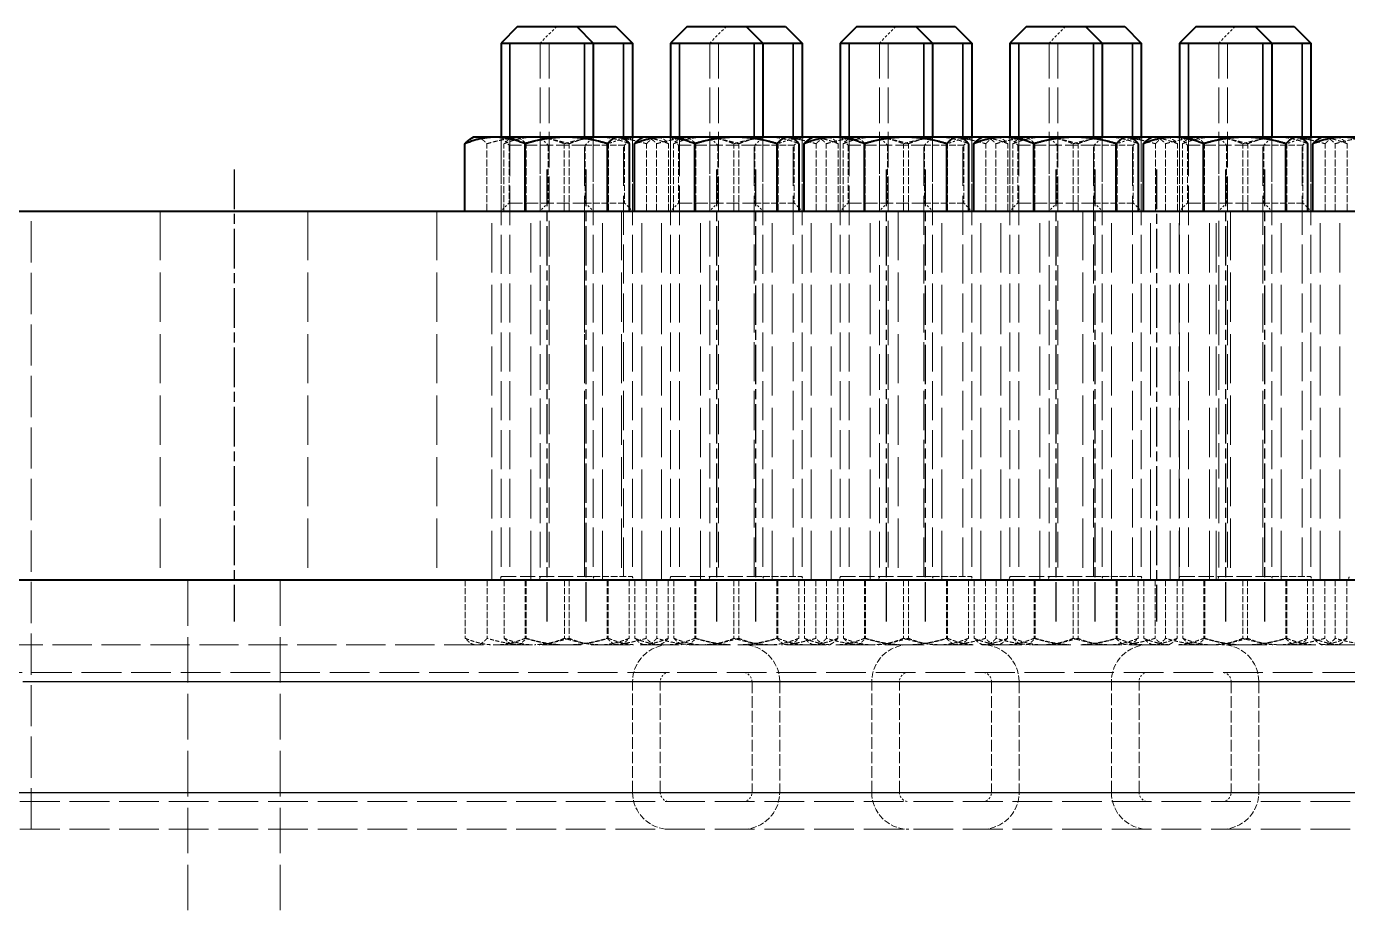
# Model space of a CAD drawing. Header units: millimetres. Extents: x 0 to 2375, y 0 to 3360.
# Drawn here: x 939.3 to 1010.9, y 2673 to 2721.5 of the extents above; entities that cross this region are included whole.
import ezdxf

# ---------------------------------------------------------------- set-up
doc = ezdxf.new("R2010")
doc.units = ezdxf.units.MM
doc.linetypes.add('DPJA0641_Hot Stamping Coil$0$CHAIN', pattern=[0.3543, 0.2362, -0.0295, 0.0591, -0.0295])
doc.linetypes.add('DPJA0641_Hot Stamping Coil$0$DASHED', pattern=[0.2067, 0.1654, -0.0413])
for name, color, linetype, lineweight in [('DPJA0641_Hot Stamping Coil$0$가려진 것(ISO)', 2, 'DPJA0641_Hot Stamping Coil$0$DASHED', 18), ('DPJA0641_Hot Stamping Coil$0$가시적인 것(ISO)', 3, 'Continuous', 40), ('DPJA0641_Hot Stamping Coil$0$가시적인 좁은 것(ISO)', 3, 'Continuous', 35), ('DPJA0641_Hot Stamping Coil$0$중심선(ISO)', 1, 'Continuous', 25), ('DPJA0641_Hot Stamping Coil$0$치수(ISO)', 2, 'Continuous', 25)]:
    doc.layers.add(name, color=color, linetype=linetype, lineweight=lineweight)
doc.styles.add('DPJA0641_Hot Stamping Coil$0$치수 텍스트_PSTEK_POSCO', font='isocp.shx')
doc.dimstyles.new('DPJA0641_Hot Stamping Coil$0$치수_PSTEK_POSCO', dxfattribs={"dimscale": 3, "dimtxt": 2.5, "dimasz": 2.5, "dimexe": 2, "dimexo": 0.5, "dimgap": 1, "dimtad": 1, "dimrnd": 1e-08, "dimdsep": 46, "dimtxsty": 'DPJA0641_Hot Stamping Coil$0$치수 텍스트_PSTEK_POSCO', "dimcen": 0.09, "dimdle": 10, "dimclrd": 7, "dimclre": 7, "dimclrt": 2, "dimadec": 1, "dimazin": 2, "dimtfac": 1, "dimtmove": 0, "dimatfit": 3, "dimfxl": 0, "dimtolj": 1, "dimlwd": -1, "dimlwe": -1, "dimarcsym": 0})

# ---------------------------------------------------------------- blocks, each defined once
blk = doc.blocks.new('*D274')
at = {"layer": 'Defpoints', "color": 0}
for p in [(937.596, 216.896), (1139.656, 216.896), (928.845, 210.896)]:
    blk.add_point(p, dxfattribs=at)
at = {"layer": 'DPJA0641_Hot Stamping Coil$0$치수(ISO)', "color": 7}
for p, q in [((1139.656, 224.396), (1139.656, 256.057)), ((939.096, 216.896), (1145.656, 216.896)), ((1139.656, 210.896), (1139.656, 216.896)), ((930.345, 210.896), (1145.656, 210.896)), ((1139.656, 203.396), (1139.656, 195.896))]:
    blk.add_line(p, q, dxfattribs=at)
for points in [[(1138.406, 224.396), (1140.906, 224.396), (1139.656, 216.896)], [(1138.406, 203.396), (1140.906, 203.396), (1139.656, 210.896)]]:
    blk.add_solid(points, dxfattribs=at)
at = {"layer": 'DPJA0641_Hot Stamping Coil$0$치수(ISO)', "color": 2, "insert": (1132.906, 249.236), "char_height": 7.5, "attachment_point": 4, "rotation": 90, "style": 'DPJA0641_Hot Stamping Coil$0$치수 텍스트_PSTEK_POSCO'}
blk.add_mtext('\\A1;6', dxfattribs=at)
blk = doc.blocks.new('DPJA0641_Hot Stamping Coil')
at = {"layer": 'DPJA0641_Hot Stamping Coil$0$가려진 것(ISO)', "ltscale": 0.807994}
for p, q in [((968.037, 252.396), (967.137, 251.496)), ((977.229, 252.396), (976.329, 251.496)), ((986.422, 252.396), (985.522, 251.496)), ((995.614, 252.396), (994.714, 251.496)), ((1004.806, 252.396), (1003.906, 251.496))]:
    blk.add_line(p, q, dxfattribs=at)
at = {"layer": 'DPJA0641_Hot Stamping Coil$0$가려진 것(ISO)', "ltscale": 11.651346}
for p, q in [((967.137, 251.496), (967.137, 222.596)), ((967.615, 251.496), (967.615, 222.596)), ((976.329, 251.496), (976.329, 222.596)), ((976.808, 251.496), (976.808, 222.596)), ((985.522, 251.496), (985.522, 222.596)), ((986, 251.496), (986, 222.596)), ((994.714, 251.496), (994.714, 222.596)), ((995.192, 251.496), (995.192, 222.596)), ((1003.906, 251.496), (1003.906, 222.596)), ((1004.385, 251.496), (1004.385, 222.596))]:
    blk.add_line(p, q, dxfattribs=at)
at = {"layer": 'DPJA0641_Hot Stamping Coil$0$가려진 것(ISO)', "ltscale": 0.388695}
for p, q in [((965.448, 245.963), (965.015, 246.396)), ((967.57, 245.963), (967.137, 246.396)), ((969.582, 245.963), (970.015, 246.396)), ((971.704, 245.963), (972.137, 246.396)), ((974.641, 245.963), (974.208, 246.396)), ((976.762, 245.963), (976.329, 246.396)), ((978.775, 245.963), (979.208, 246.396)), ((980.896, 245.963), (981.329, 246.396)), ((983.833, 245.963), (983.4, 246.396)), ((985.955, 245.963), (985.522, 246.396)), ((987.967, 245.963), (988.4, 246.396)), ((990.089, 245.963), (990.522, 246.396)), ((993.026, 245.963), (992.593, 246.396)), ((995.147, 245.963), (994.714, 246.396)), ((997.16, 245.963), (997.593, 246.396)), ((999.281, 245.963), (999.714, 246.396)), ((1002.218, 245.963), (1001.785, 246.396)), ((1004.339, 245.963), (1003.906, 246.396)), ((1006.352, 245.963), (1006.785, 246.396)), ((1008.473, 245.963), (1008.906, 246.396)), ((965.448, 242.829), (965.015, 242.396)), ((967.57, 242.829), (967.137, 242.396)), ((969.582, 242.829), (970.015, 242.396)), ((971.704, 242.829), (972.137, 242.396)), ((974.641, 242.829), (974.208, 242.396)), ((976.762, 242.829), (976.329, 242.396)), ((978.775, 242.829), (979.208, 242.396)), ((980.896, 242.829), (981.329, 242.396)), ((983.833, 242.829), (983.4, 242.396)), ((985.955, 242.829), (985.522, 242.396)), ((987.967, 242.829), (988.4, 242.396)), ((990.089, 242.829), (990.522, 242.396)), ((993.026, 242.829), (992.593, 242.396)), ((995.147, 242.829), (994.714, 242.396)), ((997.16, 242.829), (997.593, 242.396)), ((999.281, 242.829), (999.714, 242.396)), ((1002.218, 242.829), (1001.785, 242.396)), ((1004.339, 242.829), (1003.906, 242.396)), ((1006.352, 242.829), (1006.785, 242.396)), ((1008.473, 242.829), (1008.906, 242.396))]:
    blk.add_line(p, q, dxfattribs=at)
at = {"layer": 'DPJA0641_Hot Stamping Coil$0$가려진 것(ISO)', "ltscale": 2.539487}
for p, q in [((965.015, 246.396), (965.015, 242.396)), ((967.137, 246.396), (967.137, 242.396)), ((970.015, 242.396), (970.015, 246.396)), ((972.137, 242.396), (972.137, 246.396)), ((974.208, 246.396), (974.208, 242.396)), ((976.329, 246.396), (976.329, 242.396)), ((979.208, 242.396), (979.208, 246.396)), ((981.329, 242.396), (981.329, 246.396)), ((983.4, 246.396), (983.4, 242.396)), ((985.522, 246.396), (985.522, 242.396)), ((988.4, 242.396), (988.4, 246.396)), ((990.522, 242.396), (990.522, 246.396)), ((992.593, 246.396), (992.593, 242.396)), ((994.714, 246.396), (994.714, 242.396)), ((997.593, 242.396), (997.593, 246.396)), ((999.714, 242.396), (999.714, 246.396)), ((1001.785, 246.396), (1001.785, 242.396)), ((1003.906, 246.396), (1003.906, 242.396)), ((1006.785, 242.396), (1006.785, 246.396)), ((1008.906, 242.396), (1008.906, 246.396))]:
    blk.add_line(p, q, dxfattribs=at)
at = {"layer": 'DPJA0641_Hot Stamping Coil$0$가려진 것(ISO)', "ltscale": 12.793635}
for p, q in [((965.015, 246.396), (965.015, 222.596)), ((965.494, 246.396), (965.494, 222.596)), ((969.537, 222.596), (969.537, 246.396)), ((970.015, 246.396), (970.015, 222.596)), ((971.658, 222.596), (971.658, 246.396)), ((972.137, 246.396), (972.137, 222.596)), ((974.208, 246.396), (974.208, 222.596)), ((974.686, 246.396), (974.686, 222.596)), ((978.729, 222.596), (978.729, 246.396)), ((979.208, 246.396), (979.208, 222.596)), ((980.851, 222.596), (980.851, 246.396)), ((981.329, 246.396), (981.329, 222.596)), ((983.4, 246.396), (983.4, 222.596)), ((983.879, 246.396), (983.879, 222.596)), ((987.922, 222.596), (987.922, 246.396)), ((988.4, 246.396), (988.4, 222.596)), ((990.043, 222.596), (990.043, 246.396)), ((990.522, 246.396), (990.522, 222.596)), ((992.593, 246.396), (992.593, 222.596)), ((993.071, 246.396), (993.071, 222.596)), ((997.114, 222.596), (997.114, 246.396)), ((997.593, 246.396), (997.593, 222.596)), ((999.235, 222.596), (999.235, 246.396)), ((999.714, 246.396), (999.714, 222.596)), ((1001.785, 246.396), (1001.785, 222.596)), ((1002.264, 246.396), (1002.264, 222.596)), ((1006.307, 222.596), (1006.307, 246.396)), ((1006.785, 246.396), (1006.785, 222.596)), ((1008.428, 222.596), (1008.428, 246.396)), ((1008.906, 246.396), (1008.906, 222.596))]:
    blk.add_line(p, q, dxfattribs=at)
at = {"layer": 'DPJA0641_Hot Stamping Coil$0$가려진 것(ISO)', "ltscale": 0.103346}
for p, q in [((965.637, 246.396), (965.496, 246.315)), ((973.637, 246.396), (973.778, 246.315)), ((974.829, 246.396), (974.688, 246.315)), ((982.829, 246.396), (982.97, 246.315)), ((984.022, 246.396), (983.88, 246.315)), ((992.022, 246.396), (992.163, 246.315)), ((993.214, 246.396), (993.073, 246.315)), ((1001.214, 246.396), (1001.355, 246.315)), ((1002.406, 246.396), (1002.265, 246.315)), ((1010.406, 246.396), (1010.547, 246.315))]:
    blk.add_line(p, q, dxfattribs=at)
at = {"layer": 'DPJA0641_Hot Stamping Coil$0$가려진 것(ISO)', "ltscale": 2.312668}
for p, q in [((964.249, 242.396), (964.249, 246.039)), ((965.175, 242.396), (965.175, 246.039)), ((966.371, 242.396), (966.371, 246.039)), ((968.441, 242.396), (968.441, 246.039)), ((968.711, 242.396), (968.711, 246.039)), ((970.832, 242.396), (970.832, 246.039)), ((972.903, 242.396), (972.903, 246.039)), ((973.442, 242.396), (973.442, 246.039)), ((974.098, 242.396), (974.098, 246.039)), ((974.368, 242.396), (974.368, 246.039)), ((975.563, 242.396), (975.563, 246.039)), ((977.634, 242.396), (977.634, 246.039)), ((977.903, 242.396), (977.903, 246.039)), ((980.025, 242.396), (980.025, 246.039)), ((982.095, 242.396), (982.095, 246.039)), ((982.634, 242.396), (982.634, 246.039)), ((983.291, 242.396), (983.291, 246.039)), ((983.56, 242.396), (983.56, 246.039)), ((984.756, 242.396), (984.756, 246.039)), ((986.826, 242.396), (986.826, 246.039)), ((987.096, 242.396), (987.096, 246.039)), ((989.217, 242.396), (989.217, 246.039)), ((991.288, 242.396), (991.288, 246.039)), ((991.827, 242.396), (991.827, 246.039)), ((992.483, 242.396), (992.483, 246.039)), ((992.753, 242.396), (992.753, 246.039)), ((993.948, 242.396), (993.948, 246.039)), ((996.019, 242.396), (996.019, 246.039)), ((996.288, 242.396), (996.288, 246.039)), ((998.409, 242.396), (998.409, 246.039)), ((1000.48, 242.396), (1000.48, 246.039)), ((1001.019, 242.396), (1001.019, 246.039)), ((1001.675, 242.396), (1001.675, 246.039)), ((1001.945, 242.396), (1001.945, 246.039)), ((1003.14, 242.396), (1003.14, 246.039)), ((1005.211, 242.396), (1005.211, 246.039)), ((1005.48, 242.396), (1005.48, 246.039)), ((1007.602, 242.396), (1007.602, 246.039)), ((1009.672, 242.396), (1009.672, 246.039)), ((1010.211, 242.396), (1010.211, 246.039)), ((1010.868, 242.396), (1010.868, 246.039))]:
    blk.add_line(p, q, dxfattribs=at)
at = {"layer": 'DPJA0641_Hot Stamping Coil$0$가려진 것(ISO)', "ltscale": 4.122725}
for p, q in [((965.448, 245.963), (969.582, 245.963)), ((974.641, 245.963), (978.775, 245.963)), ((983.833, 245.963), (987.967, 245.963)), ((993.026, 245.963), (997.16, 245.963)), ((1002.218, 245.963), (1006.352, 245.963)), ((969.582, 242.829), (965.448, 242.829)), ((978.775, 242.829), (974.641, 242.829)), ((987.967, 242.829), (983.833, 242.829)), ((997.16, 242.829), (993.026, 242.829)), ((1006.352, 242.829), (1002.218, 242.829))]:
    blk.add_line(p, q, dxfattribs=at)
at = {"layer": 'DPJA0641_Hot Stamping Coil$0$가려진 것(ISO)', "ltscale": 1.989657}
for p, q in [((965.448, 245.963), (965.448, 242.829)), ((967.57, 245.963), (967.57, 242.829)), ((969.582, 245.963), (969.582, 242.829)), ((971.704, 245.963), (971.704, 242.829)), ((974.641, 245.963), (974.641, 242.829)), ((976.762, 245.963), (976.762, 242.829)), ((978.775, 245.963), (978.775, 242.829)), ((980.896, 245.963), (980.896, 242.829)), ((983.833, 245.963), (983.833, 242.829)), ((985.955, 245.963), (985.955, 242.829)), ((987.967, 245.963), (987.967, 242.829)), ((990.089, 245.963), (990.089, 242.829)), ((993.026, 245.963), (993.026, 242.829)), ((995.147, 245.963), (995.147, 242.829)), ((997.16, 245.963), (997.16, 242.829)), ((999.281, 245.963), (999.281, 242.829)), ((1002.218, 245.963), (1002.218, 242.829)), ((1004.339, 245.963), (1004.339, 242.829)), ((1006.352, 245.963), (1006.352, 242.829)), ((1008.473, 245.963), (1008.473, 242.829))]:
    blk.add_line(p, q, dxfattribs=at)
at = {"layer": 'DPJA0641_Hot Stamping Coil$0$가려진 것(ISO)', "ltscale": 2.095804}
for p, q in [((969.582, 245.963), (971.704, 245.963)), ((978.775, 245.963), (980.896, 245.963)), ((987.967, 245.963), (990.089, 245.963)), ((997.16, 245.963), (999.281, 245.963)), ((1006.352, 245.963), (1008.473, 245.963)), ((971.704, 242.829), (969.582, 242.829)), ((980.896, 242.829), (978.775, 242.829)), ((990.089, 242.829), (987.967, 242.829)), ((999.281, 242.829), (997.16, 242.829)), ((1008.473, 242.829), (1006.352, 242.829))]:
    blk.add_line(p, q, dxfattribs=at)
at = {"layer": 'DPJA0641_Hot Stamping Coil$0$가려진 것(ISO)', "color": 1, "ltscale": 13.505886}
blk.add_line((939.545, 208.896), (939.545, 242.396), dxfattribs=at)
at = {"layer": 'DPJA0641_Hot Stamping Coil$0$가려진 것(ISO)', "ltscale": 16.126431}
for p, q in [((946.545, 242.396), (946.545, 222.396)), ((954.545, 242.396), (954.545, 222.396)), ((961.545, 242.396), (961.545, 222.396)), ((964.515, 222.396), (964.515, 242.396)), ((966.637, 222.396), (966.637, 242.396)), ((969.545, 242.396), (969.545, 222.396)), ((970.515, 222.396), (970.515, 242.396)), ((971.545, 242.396), (971.545, 222.396)), ((972.637, 222.396), (972.637, 242.396)), ((973.708, 222.396), (973.708, 242.396)), ((975.829, 222.396), (975.829, 242.396)), ((979.708, 222.396), (979.708, 242.396)), ((981.829, 222.396), (981.829, 242.396)), ((982.9, 222.396), (982.9, 242.396)), ((985.022, 222.396), (985.022, 242.396)), ((986.545, 242.396), (986.545, 222.396)), ((988.9, 222.396), (988.9, 242.396)), ((991.022, 222.396), (991.022, 242.396)), ((992.093, 222.396), (992.093, 242.396)), ((994.214, 222.396), (994.214, 242.396)), ((996.545, 242.396), (996.545, 222.396)), ((998.093, 222.396), (998.093, 242.396)), ((1000.214, 222.396), (1000.214, 242.396)), ((1001.285, 222.396), (1001.285, 242.396)), ((1001.769, 222.396), (1001.769, 242.396)), ((1003.406, 222.396), (1003.406, 242.396)), ((1003.769, 222.396), (1003.769, 242.396)), ((1004.545, 242.396), (1004.545, 222.396)), ((1007.285, 222.396), (1007.285, 242.396)), ((1009.406, 222.396), (1009.406, 242.396)), ((1010.477, 222.396), (1010.477, 242.396))]:
    blk.add_line(p, q, dxfattribs=at)
at = {"layer": 'DPJA0641_Hot Stamping Coil$0$가려진 것(ISO)', "color": 8, "ltscale": 14.916949}
for p, q in [((948.045, 222.396), (948.045, 203.896)), ((953.045, 222.396), (953.045, 203.896))]:
    blk.add_line(p, q, dxfattribs=at)
at = {"layer": 'DPJA0641_Hot Stamping Coil$0$가려진 것(ISO)', "ltscale": 2.002111}
for p, q in [((963.072, 222.396), (963.072, 219.243)), ((964.263, 222.396), (964.263, 219.243)), ((965.194, 222.396), (965.194, 219.243)), ((966.325, 222.396), (966.325, 219.243)), ((966.384, 222.396), (966.384, 219.243)), ((968.446, 222.396), (968.446, 219.243)), ((968.706, 222.396), (968.706, 219.243)), ((970.768, 222.396), (970.768, 219.243)), ((970.827, 222.396), (970.827, 219.243)), ((971.959, 222.396), (971.959, 219.243)), ((972.265, 222.396), (972.265, 219.243)), ((972.889, 222.396), (972.889, 219.243)), ((973.455, 222.396), (973.455, 219.243)), ((974.08, 222.396), (974.08, 219.243)), ((974.386, 222.396), (974.386, 219.243)), ((975.517, 222.396), (975.517, 219.243)), ((975.576, 222.396), (975.576, 219.243)), ((977.639, 222.396), (977.639, 219.243)), ((977.898, 222.396), (977.898, 219.243)), ((979.961, 222.396), (979.961, 219.243)), ((980.02, 222.396), (980.02, 219.243)), ((981.151, 222.396), (981.151, 219.243)), ((981.457, 222.396), (981.457, 219.243)), ((982.082, 222.396), (982.082, 219.243)), ((982.648, 222.396), (982.648, 219.243)), ((983.272, 222.396), (983.272, 219.243)), ((983.578, 222.396), (983.578, 219.243)), ((984.71, 222.396), (984.71, 219.243)), ((984.769, 222.396), (984.769, 219.243)), ((986.831, 222.396), (986.831, 219.243)), ((987.091, 222.396), (987.091, 219.243)), ((989.153, 222.396), (989.153, 219.243)), ((989.212, 222.396), (989.212, 219.243)), ((990.343, 222.396), (990.343, 219.243)), ((990.649, 222.396), (990.649, 219.243)), ((991.274, 222.396), (991.274, 219.243)), ((991.84, 222.396), (991.84, 219.243)), ((992.465, 222.396), (992.465, 219.243)), ((992.771, 222.396), (992.771, 219.243)), ((993.902, 222.396), (993.902, 219.243)), ((993.961, 222.396), (993.961, 219.243)), ((996.023, 222.396), (996.023, 219.243)), ((996.283, 222.396), (996.283, 219.243)), ((998.345, 222.396), (998.345, 219.243)), ((998.405, 222.396), (998.405, 219.243)), ((999.536, 222.396), (999.536, 219.243)), ((999.842, 222.396), (999.842, 219.243)), ((1000.467, 222.396), (1000.467, 219.243)), ((1001.032, 222.396), (1001.032, 219.243)), ((1001.657, 222.396), (1001.657, 219.243)), ((1001.963, 222.396), (1001.963, 219.243)), ((1003.094, 222.396), (1003.094, 219.243)), ((1003.154, 222.396), (1003.154, 219.243)), ((1005.216, 222.396), (1005.216, 219.243)), ((1005.476, 222.396), (1005.476, 219.243)), ((1007.538, 222.396), (1007.538, 219.243)), ((1007.597, 222.396), (1007.597, 219.243)), ((1008.728, 222.396), (1008.728, 219.243)), ((1009.034, 222.396), (1009.034, 219.243)), ((1009.659, 222.396), (1009.659, 219.243)), ((1010.225, 222.396), (1010.225, 219.243)), ((1010.85, 222.396), (1010.85, 219.243))]:
    blk.add_line(p, q, dxfattribs=at)
at = {"layer": 'DPJA0641_Hot Stamping Coil$0$가려진 것(ISO)', "ltscale": 4.986384}
for p, q in [((965.015, 222.596), (970.015, 222.596)), ((974.208, 222.596), (979.208, 222.596)), ((983.4, 222.596), (988.4, 222.596)), ((992.593, 222.596), (997.593, 222.596)), ((1001.785, 222.596), (1006.785, 222.596))]:
    blk.add_line(p, q, dxfattribs=at)
at = {"layer": 'DPJA0641_Hot Stamping Coil$0$가려진 것(ISO)', "ltscale": 2.25179}
for p, q in [((970.015, 222.596), (972.137, 222.596)), ((979.208, 222.596), (981.329, 222.596)), ((988.4, 222.596), (990.522, 222.596)), ((997.593, 222.596), (999.714, 222.596)), ((1006.785, 222.596), (1008.906, 222.596))]:
    blk.add_line(p, q, dxfattribs=at)
at = {"layer": 'DPJA0641_Hot Stamping Coil$0$가려진 것(ISO)', "ltscale": 0.090988}
for p, q in [((963.515, 218.896), (963.391, 218.968)), ((965.637, 218.896), (965.513, 218.968)), ((971.515, 218.896), (971.64, 218.968)), ((972.708, 218.896), (972.584, 218.968)), ((973.637, 218.896), (973.761, 218.968)), ((974.829, 218.896), (974.705, 218.968)), ((980.708, 218.896), (980.832, 218.968)), ((981.9, 218.896), (981.776, 218.968)), ((982.829, 218.896), (982.953, 218.968)), ((984.022, 218.896), (983.897, 218.968)), ((989.9, 218.896), (990.024, 218.968)), ((991.093, 218.896), (990.968, 218.968)), ((992.022, 218.896), (992.146, 218.968)), ((993.214, 218.896), (993.09, 218.968)), ((999.093, 218.896), (999.217, 218.968)), ((1000.285, 218.896), (1000.161, 218.968)), ((1001.214, 218.896), (1001.338, 218.968)), ((1002.406, 218.896), (1002.282, 218.968)), ((1008.285, 218.896), (1008.409, 218.968)), ((1009.477, 218.896), (1009.353, 218.968)), ((1010.406, 218.896), (1010.531, 218.968))]:
    blk.add_line(p, q, dxfattribs=at)
at = {"layer": 'DPJA0641_Hot Stamping Coil$0$가려진 것(ISO)', "color": 1, "ltscale": 3.809293}
for p, q in [((972.144, 210.896), (972.144, 216.896)), ((973.644, 210.896), (973.644, 216.896)), ((978.617, 216.896), (978.617, 210.896)), ((980.117, 216.896), (980.117, 210.896)), ((985.107, 210.896), (985.107, 216.896)), ((986.607, 210.896), (986.607, 216.896)), ((991.595, 216.896), (991.595, 210.896)), ((993.095, 216.896), (993.095, 210.896)), ((998.09, 210.896), (998.09, 216.896)), ((999.59, 210.896), (999.59, 216.896)), ((1004.583, 216.896), (1004.583, 210.896)), ((1006.083, 216.896), (1006.083, 210.896))]:
    blk.add_line(p, q, dxfattribs=at)
at = {"layer": 'DPJA0641_Hot Stamping Coil$0$가려진 것(ISO)', "ltscale": 0.199359}
for centre, start, end in [((964.815, 222.596), 270, 0), ((966.937, 222.596), 270, 0), ((970.215, 222.596), 180, 270), ((972.337, 222.596), 180, 270), ((974.008, 222.596), 270, 0), ((976.129, 222.596), 270, 0), ((979.408, 222.596), 180, 270), ((981.529, 222.596), 180, 270), ((983.2, 222.596), 270, 0), ((985.322, 222.596), 270, 0), ((988.6, 222.596), 180, 270), ((990.722, 222.596), 180, 270), ((992.393, 222.596), 270, 0), ((994.514, 222.596), 270, 0), ((997.793, 222.596), 180, 270), ((999.914, 222.596), 180, 270), ((1001.585, 222.596), 270, 0), ((1003.706, 222.596), 270, 0), ((1006.985, 222.596), 180, 270), ((1009.106, 222.596), 180, 270), ((1010.777, 222.596), 270, 0)]:
    blk.add_arc(centre, 0.2, start, end, dxfattribs=at)
at = {"layer": 'DPJA0641_Hot Stamping Coil$0$가려진 것(ISO)', "color": 1, "ltscale": 1.994494}
for centre, start, end in [((974.144, 216.896), 90, 180), ((978.117, 216.896), 0, 90), ((987.107, 216.896), 90, 180), ((991.095, 216.896), 0, 90), ((1000.09, 216.896), 90, 180), ((1004.083, 216.896), 0, 90), ((974.144, 210.896), 180, 270), ((978.117, 210.896), 270, 0), ((987.107, 210.896), 180, 270), ((991.095, 210.896), 270, 0), ((1000.09, 210.896), 180, 270), ((1004.083, 210.896), 270, 0)]:
    blk.add_arc(centre, 2, start, end, dxfattribs=at)
at = {"layer": 'DPJA0641_Hot Stamping Coil$0$가려진 것(ISO)', "color": 1, "ltscale": 0.498548}
for centre, start, end in [((974.144, 216.896), 90, 180), ((978.117, 216.896), 0, 90), ((987.107, 216.896), 90, 180), ((991.095, 216.896), 0, 90), ((1000.09, 216.896), 90, 180), ((1004.083, 216.896), 0, 90), ((974.144, 210.896), 180, 270), ((978.117, 210.896), 270, 0), ((987.107, 210.896), 180, 270), ((991.095, 210.896), 270, 0), ((1000.09, 210.896), 180, 270), ((1004.083, 210.896), 270, 0)]:
    blk.add_arc(centre, 0.5, start, end, dxfattribs=at)
at = {"layer": 'DPJA0641_Hot Stamping Coil$0$가려진 것(ISO)', "ltscale": 0.682978}
for points in [[(963.374, 246.315), (963.515, 246.396), (963.652, 246.396)], [(972.567, 246.315), (972.708, 246.396), (972.844, 246.396)], [(981.759, 246.315), (981.9, 246.396), (982.037, 246.396)], [(990.952, 246.315), (991.093, 246.396), (991.229, 246.396)], [(1000.144, 246.315), (1000.285, 246.396), (1000.421, 246.396)], [(1009.336, 246.315), (1009.477, 246.396), (1009.614, 246.396)]]:
    blk.add_rational_spline(points, [1.01895290532, 1.01829528555, 1], degree=2, dxfattribs=at)
at = {"layer": 'DPJA0641_Hot Stamping Coil$0$가려진 것(ISO)', "ltscale": 1.48861}
for points in [[(963.652, 246.396), (963.929, 246.396), (964.249, 246.039)], [(964.249, 246.039), (965.445, 246.396), (966.48, 246.396)], [(965.773, 246.396), (965.496, 246.396), (965.175, 246.039)], [(965.175, 246.039), (966.05, 246.396), (966.808, 246.396)], [(966.371, 246.039), (966.05, 246.396), (965.773, 246.396)], [(968.601, 246.396), (967.566, 246.396), (966.371, 246.039)], [(966.48, 246.396), (967.515, 246.396), (968.711, 246.039)], [(966.808, 246.396), (967.566, 246.396), (968.441, 246.039)], [(968.441, 246.039), (969.637, 246.396), (970.672, 246.396)], [(970.832, 246.039), (969.637, 246.396), (968.601, 246.396)], [(968.711, 246.039), (969.586, 246.396), (970.344, 246.396)], [(970.344, 246.396), (971.102, 246.396), (971.977, 246.039)], [(970.672, 246.396), (971.707, 246.396), (972.903, 246.039)], [(972.844, 246.396), (973.122, 246.396), (973.442, 246.039)], [(972.903, 246.039), (973.223, 246.396), (973.5, 246.396)], [(973.442, 246.039), (974.637, 246.396), (975.673, 246.396)], [(973.5, 246.396), (973.778, 246.396), (974.098, 246.039)], [(974.965, 246.396), (974.688, 246.396), (974.368, 246.039)], [(974.368, 246.039), (975.243, 246.396), (976.001, 246.396)], [(975.563, 246.039), (975.243, 246.396), (974.965, 246.396)], [(977.794, 246.396), (976.759, 246.396), (975.563, 246.039)], [(975.673, 246.396), (976.708, 246.396), (977.903, 246.039)], [(976.001, 246.396), (976.759, 246.396), (977.634, 246.039)], [(977.634, 246.039), (978.829, 246.396), (979.864, 246.396)], [(980.025, 246.039), (978.829, 246.396), (977.794, 246.396)], [(977.903, 246.039), (978.778, 246.396), (979.536, 246.396)], [(979.536, 246.396), (980.294, 246.396), (981.169, 246.039)], [(979.864, 246.396), (980.9, 246.396), (982.095, 246.039)], [(982.037, 246.396), (982.314, 246.396), (982.634, 246.039)], [(982.095, 246.039), (982.415, 246.396), (982.693, 246.396)], [(982.634, 246.039), (983.83, 246.396), (984.865, 246.396)], [(982.693, 246.396), (982.97, 246.396), (983.291, 246.039)], [(984.158, 246.396), (983.88, 246.396), (983.56, 246.039)], [(983.56, 246.039), (984.435, 246.396), (985.193, 246.396)], [(984.756, 246.039), (984.435, 246.396), (984.158, 246.396)], [(986.986, 246.396), (985.951, 246.396), (984.756, 246.039)], [(984.865, 246.396), (985.9, 246.396), (987.096, 246.039)], [(985.193, 246.396), (985.951, 246.396), (986.826, 246.039)], [(986.826, 246.039), (988.022, 246.396), (989.057, 246.396)], [(989.217, 246.039), (988.022, 246.396), (986.986, 246.396)], [(987.096, 246.039), (987.971, 246.396), (988.729, 246.396)], [(988.729, 246.396), (989.487, 246.396), (990.362, 246.039)], [(989.057, 246.396), (990.092, 246.396), (991.288, 246.039)], [(991.229, 246.396), (991.506, 246.396), (991.827, 246.039)], [(991.288, 246.039), (991.608, 246.396), (991.885, 246.396)], [(991.827, 246.039), (993.022, 246.396), (994.057, 246.396)], [(991.885, 246.396), (992.163, 246.396), (992.483, 246.039)], [(993.35, 246.396), (993.073, 246.396), (992.753, 246.039)], [(992.753, 246.039), (993.628, 246.396), (994.386, 246.396)], [(993.948, 246.039), (993.628, 246.396), (993.35, 246.396)], [(996.179, 246.396), (995.143, 246.396), (993.948, 246.039)], [(994.057, 246.396), (995.093, 246.396), (996.288, 246.039)], [(994.386, 246.396), (995.143, 246.396), (996.019, 246.039)], [(996.019, 246.039), (997.214, 246.396), (998.249, 246.396)], [(998.409, 246.039), (997.214, 246.396), (996.179, 246.396)], [(996.288, 246.039), (997.163, 246.396), (997.921, 246.396)], [(997.921, 246.396), (998.679, 246.396), (999.554, 246.039)], [(998.249, 246.396), (999.284, 246.396), (1000.48, 246.039)], [(1000.421, 246.396), (1000.699, 246.396), (1001.019, 246.039)], [(1000.48, 246.039), (1000.8, 246.396), (1001.078, 246.396)], [(1001.019, 246.039), (1002.214, 246.396), (1003.25, 246.396)], [(1001.078, 246.396), (1001.355, 246.396), (1001.675, 246.039)], [(1002.543, 246.396), (1002.265, 246.396), (1001.945, 246.039)], [(1001.945, 246.039), (1002.82, 246.396), (1003.578, 246.396)], [(1003.14, 246.039), (1002.82, 246.396), (1002.543, 246.396)], [(1005.371, 246.396), (1004.336, 246.396), (1003.14, 246.039)], [(1003.25, 246.396), (1004.285, 246.396), (1005.48, 246.039)], [(1003.578, 246.396), (1004.336, 246.396), (1005.211, 246.039)], [(1005.211, 246.039), (1006.406, 246.396), (1007.442, 246.396)], [(1007.602, 246.039), (1006.406, 246.396), (1005.371, 246.396)], [(1005.48, 246.039), (1006.356, 246.396), (1007.113, 246.396)], [(1007.113, 246.396), (1007.871, 246.396), (1008.746, 246.039)], [(1007.442, 246.396), (1008.477, 246.396), (1009.672, 246.039)], [(1009.614, 246.396), (1009.891, 246.396), (1010.211, 246.039)], [(1009.672, 246.039), (1009.993, 246.396), (1010.27, 246.396)], [(1010.211, 246.039), (1011.407, 246.396), (1012.442, 246.396)], [(1010.27, 246.396), (1010.547, 246.396), (1010.868, 246.039)]]:
    blk.add_rational_spline(points, [1, 1.0379548493, 1], degree=2, dxfattribs=at)
at = {"layer": 'DPJA0641_Hot Stamping Coil$0$가려진 것(ISO)', "ltscale": 0.771765}
for points in [[(971.67, 246.307), (971.273, 246.219), (970.832, 246.039)], [(980.863, 246.307), (980.466, 246.219), (980.025, 246.039)], [(990.055, 246.307), (989.658, 246.219), (989.217, 246.039)], [(999.247, 246.307), (998.85, 246.219), (998.409, 246.039)], [(1008.44, 246.307), (1008.043, 246.219), (1007.602, 246.039)]]:
    blk.add_rational_spline(points, [1.01897534087, 1.01877856575, 1], degree=2, dxfattribs=at)
at = {"layer": 'DPJA0641_Hot Stamping Coil$0$가려진 것(ISO)', "ltscale": 1.282471}
for points in [[(974.098, 246.039), (973.347, 246.345), (972.695, 246.389)], [(983.291, 246.039), (982.54, 246.345), (981.887, 246.389)], [(992.483, 246.039), (991.732, 246.345), (991.079, 246.389)], [(1001.675, 246.039), (1000.924, 246.345), (1000.272, 246.389)], [(1010.868, 246.039), (1010.117, 246.345), (1009.464, 246.389)]]:
    blk.add_rational_spline(points, [1, 1.03239671227, 1.00948839843], degree=2, dxfattribs=at)
at = {"layer": 'DPJA0641_Hot Stamping Coil$0$가려진 것(ISO)', "ltscale": 1.253525}
for points in [[(963.574, 218.896), (963.341, 218.943), (963.072, 219.243)], [(963.072, 219.243), (963.806, 218.943), (964.444, 218.896)], [(964.263, 219.243), (963.994, 218.943), (963.761, 218.896)], [(966.136, 218.896), (965.265, 218.943), (964.263, 219.243)], [(964.953, 218.896), (965.591, 218.943), (966.325, 219.243)], [(965.194, 219.243), (965.462, 218.943), (965.695, 218.896)], [(966.565, 218.896), (965.927, 218.943), (965.194, 219.243)], [(965.882, 218.896), (966.116, 218.943), (966.384, 219.243)], [(966.325, 219.243), (967.327, 218.943), (968.198, 218.896)], [(966.384, 219.243), (967.386, 218.943), (968.257, 218.896)], [(968.706, 219.243), (967.704, 218.943), (966.833, 218.896)], [(968.446, 219.243), (967.713, 218.943), (967.075, 218.896)], [(970.32, 218.896), (969.448, 218.943), (968.446, 219.243)], [(970.077, 218.896), (969.44, 218.943), (968.706, 219.243)], [(968.895, 218.896), (969.766, 218.943), (970.768, 219.243)], [(968.954, 218.896), (969.825, 218.943), (970.827, 219.243)], [(971.959, 219.243), (971.225, 218.943), (970.587, 218.896)], [(970.768, 219.243), (971.037, 218.943), (971.27, 218.896)], [(970.827, 219.243), (971.561, 218.943), (972.199, 218.896)], [(972.889, 219.243), (971.887, 218.943), (971.016, 218.896)], [(971.457, 218.896), (971.69, 218.943), (971.959, 219.243)], [(972.767, 218.896), (972.533, 218.943), (972.265, 219.243)], [(972.265, 219.243), (972.998, 218.943), (973.636, 218.896)], [(972.709, 218.896), (973.346, 218.943), (974.08, 219.243)], [(973.391, 218.896), (973.158, 218.943), (972.889, 219.243)], [(973.455, 219.243), (973.187, 218.943), (972.953, 218.896)], [(975.329, 218.896), (974.457, 218.943), (973.455, 219.243)], [(974.08, 219.243), (973.812, 218.943), (973.578, 218.896)], [(974.146, 218.896), (974.784, 218.943), (975.517, 219.243)], [(974.386, 219.243), (974.654, 218.943), (974.888, 218.896)], [(975.757, 218.896), (975.119, 218.943), (974.386, 219.243)], [(975.075, 218.896), (975.308, 218.943), (975.576, 219.243)], [(975.517, 219.243), (976.519, 218.943), (977.391, 218.896)], [(975.576, 219.243), (976.578, 218.943), (977.45, 218.896)], [(977.898, 219.243), (976.896, 218.943), (976.025, 218.896)], [(977.639, 219.243), (976.905, 218.943), (976.267, 218.896)], [(979.512, 218.896), (978.641, 218.943), (977.639, 219.243)], [(979.27, 218.896), (978.632, 218.943), (977.898, 219.243)], [(978.087, 218.896), (978.959, 218.943), (979.961, 219.243)], [(978.146, 218.896), (979.018, 218.943), (980.02, 219.243)], [(981.151, 219.243), (980.418, 218.943), (979.78, 218.896)], [(979.961, 219.243), (980.229, 218.943), (980.462, 218.896)], [(980.02, 219.243), (980.753, 218.943), (981.391, 218.896)], [(982.082, 219.243), (981.08, 218.943), (980.208, 218.896)], [(980.649, 218.896), (980.883, 218.943), (981.151, 219.243)], [(981.959, 218.896), (981.725, 218.943), (981.457, 219.243)], [(981.457, 219.243), (982.191, 218.943), (982.828, 218.896)], [(981.901, 218.896), (982.539, 218.943), (983.272, 219.243)], [(982.584, 218.896), (982.35, 218.943), (982.082, 219.243)], [(982.648, 219.243), (982.379, 218.943), (982.146, 218.896)], [(984.521, 218.896), (983.65, 218.943), (982.648, 219.243)], [(983.272, 219.243), (983.004, 218.943), (982.77, 218.896)], [(983.338, 218.896), (983.976, 218.943), (984.71, 219.243)], [(983.578, 219.243), (983.847, 218.943), (984.08, 218.896)], [(984.95, 218.896), (984.312, 218.943), (983.578, 219.243)], [(984.267, 218.896), (984.5, 218.943), (984.769, 219.243)], [(984.71, 219.243), (985.712, 218.943), (986.583, 218.896)], [(984.769, 219.243), (985.771, 218.943), (986.642, 218.896)], [(987.091, 219.243), (986.089, 218.943), (985.217, 218.896)], [(986.831, 219.243), (986.097, 218.943), (985.46, 218.896)], [(988.704, 218.896), (987.833, 218.943), (986.831, 219.243)], [(988.462, 218.896), (987.824, 218.943), (987.091, 219.243)], [(987.28, 218.896), (988.151, 218.943), (989.153, 219.243)], [(987.339, 218.896), (988.21, 218.943), (989.212, 219.243)], [(990.343, 219.243), (989.61, 218.943), (988.972, 218.896)], [(989.153, 219.243), (989.421, 218.943), (989.655, 218.896)], [(989.212, 219.243), (989.946, 218.943), (990.584, 218.896)], [(991.274, 219.243), (990.272, 218.943), (989.401, 218.896)], [(989.842, 218.896), (990.075, 218.943), (990.343, 219.243)], [(991.151, 218.896), (990.918, 218.943), (990.649, 219.243)], [(990.649, 219.243), (991.383, 218.943), (992.021, 218.896)], [(991.093, 218.896), (991.731, 218.943), (992.465, 219.243)], [(991.776, 218.896), (991.543, 218.943), (991.274, 219.243)], [(991.84, 219.243), (991.571, 218.943), (991.338, 218.896)], [(993.713, 218.896), (992.842, 218.943), (991.84, 219.243)], [(992.465, 219.243), (992.196, 218.943), (991.963, 218.896)], [(992.531, 218.896), (993.169, 218.943), (993.902, 219.243)], [(992.771, 219.243), (993.039, 218.943), (993.273, 218.896)], [(994.142, 218.896), (993.504, 218.943), (992.771, 219.243)], [(993.459, 218.896), (993.693, 218.943), (993.961, 219.243)], [(993.902, 219.243), (994.904, 218.943), (995.775, 218.896)], [(993.961, 219.243), (994.963, 218.943), (995.835, 218.896)], [(996.283, 219.243), (995.281, 218.943), (994.41, 218.896)], [(996.023, 219.243), (995.29, 218.943), (994.652, 218.896)], [(997.897, 218.896), (997.025, 218.943), (996.023, 219.243)], [(997.655, 218.896), (997.017, 218.943), (996.283, 219.243)], [(996.472, 218.896), (997.343, 218.943), (998.345, 219.243)], [(996.531, 218.896), (997.402, 218.943), (998.405, 219.243)], [(999.536, 219.243), (998.802, 218.943), (998.164, 218.896)], [(998.345, 219.243), (998.614, 218.943), (998.847, 218.896)], [(998.405, 219.243), (999.138, 218.943), (999.776, 218.896)], [(1000.467, 219.243), (999.465, 218.943), (998.593, 218.896)], [(999.034, 218.896), (999.267, 218.943), (999.536, 219.243)], [(1000.344, 218.896), (1000.11, 218.943), (999.842, 219.243)], [(999.842, 219.243), (1000.575, 218.943), (1001.213, 218.896)], [(1000.286, 218.896), (1000.924, 218.943), (1001.657, 219.243)], [(1000.969, 218.896), (1000.735, 218.943), (1000.467, 219.243)], [(1001.032, 219.243), (1000.764, 218.943), (1000.53, 218.896)], [(1002.906, 218.896), (1002.034, 218.943), (1001.032, 219.243)], [(1001.657, 219.243), (1001.389, 218.943), (1001.155, 218.896)], [(1001.723, 218.896), (1002.361, 218.943), (1003.094, 219.243)], [(1001.963, 219.243), (1002.232, 218.943), (1002.465, 218.896)], [(1003.334, 218.896), (1002.697, 218.943), (1001.963, 219.243)], [(1002.652, 218.896), (1002.885, 218.943), (1003.154, 219.243)], [(1003.094, 219.243), (1004.096, 218.943), (1004.968, 218.896)], [(1003.154, 219.243), (1004.156, 218.943), (1005.027, 218.896)], [(1005.476, 219.243), (1004.474, 218.943), (1003.602, 218.896)], [(1005.216, 219.243), (1004.482, 218.943), (1003.844, 218.896)], [(1007.089, 218.896), (1006.218, 218.943), (1005.216, 219.243)], [(1006.847, 218.896), (1006.209, 218.943), (1005.476, 219.243)], [(1005.664, 218.896), (1006.536, 218.943), (1007.538, 219.243)], [(1005.724, 218.896), (1006.595, 218.943), (1007.597, 219.243)], [(1008.728, 219.243), (1007.995, 218.943), (1007.357, 218.896)], [(1007.538, 219.243), (1007.806, 218.943), (1008.04, 218.896)], [(1007.597, 219.243), (1008.33, 218.943), (1008.968, 218.896)], [(1009.659, 219.243), (1008.657, 218.943), (1007.786, 218.896)], [(1008.226, 218.896), (1008.46, 218.943), (1008.728, 219.243)], [(1009.536, 218.896), (1009.303, 218.943), (1009.034, 219.243)], [(1009.034, 219.243), (1009.768, 218.943), (1010.406, 218.896)], [(1009.478, 218.896), (1010.116, 218.943), (1010.85, 219.243)], [(1010.161, 218.896), (1009.928, 218.943), (1009.659, 219.243)], [(1010.225, 219.243), (1009.956, 218.943), (1009.723, 218.896)], [(1012.098, 218.896), (1011.227, 218.943), (1010.225, 219.243)], [(1010.85, 219.243), (1010.581, 218.943), (1010.348, 218.896)]]:
    blk.add_rational_spline(points, [1, 1.02644186739, 1], degree=2, dxfattribs=at)
at = {"layer": 'DPJA0641_Hot Stamping Coil$0$가려진 것(ISO)', "color": 1, "ltscale": 12.83706}
blk.add_open_spline([(1048.968, 218.896), (1039.623, 218.896), (1029.127, 218.896), (1009.637, 218.896), (1001.025, 218.896), (976.982, 218.896), (961.06, 218.896), (932.671, 218.896), (920.157, 218.896), (891.795, 218.896), (876.429, 218.896), (860.031, 218.896), (857.056, 218.896), (854.202, 218.896)], degree=3, knots=[-481.513342, -481.513342, -481.513342, -481.513342, -477.697922, -477.697922, -474.928248, -474.928248, -470.186197, -470.186197, -466.400256, -466.400256, -461.221065, -461.221065, -460.021311, -460.021311, -460.021311, -460.021311], dxfattribs=at)
at = {"layer": 'DPJA0641_Hot Stamping Coil$0$가려진 것(ISO)', "color": 1, "ltscale": 13.012316}
for points, knots in [([(1095.059, 217.396), (1095.059, 217.396), (1094.716, 217.396), (1092.919, 217.396), (1090.904, 217.396), (1085.139, 217.396), (1081.389, 217.396), (1071.828, 217.396), (1065.845, 217.396), (1047.421, 217.396), (1033.384, 217.396), (1009.637, 217.396), (1001.025, 217.396), (976.982, 217.396), (961.06, 217.396), (932.671, 217.396), (920.157, 217.396), (891.795, 217.396), (876.429, 217.396), (856.116, 217.396), (849.681, 217.396), (834.151, 217.396), (826.373, 217.396), (816.746, 217.396), (814.033, 217.396), (812.688, 217.396), (812.531, 217.396), (812.533, 217.396)], [-493.364464, -493.364464, -493.364464, -493.364464, -491.640389, -491.640389, -488.839346, -488.839346, -486.038304, -486.038304, -482.951442, -482.951442, -477.697922, -477.697922, -474.928248, -474.928248, -470.186197, -470.186197, -466.400256, -466.400256, -461.221065, -461.221065, -458.498449, -458.498449, -453.86291, -453.86291, -450.13095, -450.13095, -448.986888, -448.986888, -448.986888, -448.986888]), ([(812.533, 210.396), (812.531, 210.396), (812.688, 210.396), (814.033, 210.396), (816.746, 210.396), (826.373, 210.396), (834.151, 210.396), (849.681, 210.396), (856.116, 210.396), (876.429, 210.396), (891.795, 210.396), (920.157, 210.396), (932.671, 210.396), (961.06, 210.396), (976.982, 210.396), (1001.025, 210.396), (1009.637, 210.396), (1033.384, 210.396), (1047.421, 210.396), (1065.845, 210.396), (1071.828, 210.396), (1081.389, 210.396), (1085.139, 210.396), (1090.904, 210.396), (1092.919, 210.396), (1094.716, 210.396), (1095.059, 210.396), (1095.059, 210.396)], [448.986888, 448.986888, 448.986888, 448.986888, 450.13095, 450.13095, 453.86291, 453.86291, 458.498449, 458.498449, 461.221065, 461.221065, 466.400256, 466.400256, 470.186197, 470.186197, 474.928248, 474.928248, 477.697922, 477.697922, 482.951442, 482.951442, 486.038304, 486.038304, 488.839346, 488.839346, 491.640389, 491.640389, 493.364464, 493.364464, 493.364464, 493.364464]), ([(812.533, 208.896), (812.531, 208.896), (812.688, 208.896), (814.033, 208.896), (816.746, 208.896), (826.373, 208.896), (834.151, 208.896), (849.681, 208.896), (856.116, 208.896), (876.429, 208.896), (891.795, 208.896), (920.157, 208.896), (932.671, 208.896), (961.06, 208.896), (976.982, 208.896), (1001.025, 208.896), (1009.637, 208.896), (1033.384, 208.896), (1047.421, 208.896), (1065.845, 208.896), (1071.828, 208.896), (1081.389, 208.896), (1085.139, 208.896), (1090.904, 208.896), (1092.919, 208.896), (1094.716, 208.896), (1095.059, 208.896), (1095.059, 208.896)], [448.986888, 448.986888, 448.986888, 448.986888, 450.13095, 450.13095, 453.86291, 453.86291, 458.498449, 458.498449, 461.221065, 461.221065, 466.400256, 466.400256, 470.186197, 470.186197, 474.928248, 474.928248, 477.697922, 477.697922, 482.951442, 482.951442, 486.038304, 486.038304, 488.839346, 488.839346, 491.640389, 491.640389, 493.364464, 493.364464, 493.364464, 493.364464])]:
    blk.add_open_spline(points, degree=3, knots=knots, dxfattribs=at)
at = {"layer": 'DPJA0641_Hot Stamping Coil$0$가시적인 것(ISO)'}
for p, q in [((965.915, 252.396), (965.015, 251.496)), ((965.915, 252.396), (969.115, 252.396)), ((969.115, 252.396), (971.237, 252.396)), ((969.115, 252.396), (970.015, 251.496)), ((971.237, 252.396), (972.137, 251.496)), ((975.108, 252.396), (974.208, 251.496)), ((975.108, 252.396), (978.308, 252.396)), ((978.308, 252.396), (980.429, 252.396)), ((978.308, 252.396), (979.208, 251.496)), ((980.429, 252.396), (981.329, 251.496)), ((984.3, 252.396), (983.4, 251.496)), ((984.3, 252.396), (987.5, 252.396)), ((987.5, 252.396), (989.622, 252.396)), ((987.5, 252.396), (988.4, 251.496)), ((989.622, 252.396), (990.522, 251.496)), ((993.493, 252.396), (992.593, 251.496)), ((993.493, 252.396), (996.693, 252.396)), ((996.693, 252.396), (998.814, 252.396)), ((996.693, 252.396), (997.593, 251.496)), ((998.814, 252.396), (999.714, 251.496)), ((1002.685, 252.396), (1001.785, 251.496)), ((1002.685, 252.396), (1005.885, 252.396)), ((1005.885, 252.396), (1008.006, 252.396)), ((1005.885, 252.396), (1006.785, 251.496)), ((1008.006, 252.396), (1008.906, 251.496)), ((965.015, 251.496), (970.015, 251.496)), ((965.015, 251.496), (965.015, 246.396)), ((970.015, 251.496), (972.137, 251.496)), ((970.015, 251.496), (970.015, 246.396)), ((972.137, 251.496), (972.137, 246.396)), ((974.208, 251.496), (979.208, 251.496)), ((974.208, 251.496), (974.208, 246.396)), ((979.208, 251.496), (981.329, 251.496)), ((979.208, 251.496), (979.208, 246.396)), ((981.329, 251.496), (981.329, 246.396)), ((983.4, 251.496), (988.4, 251.496)), ((983.4, 251.496), (983.4, 246.396)), ((988.4, 251.496), (990.522, 251.496)), ((988.4, 251.496), (988.4, 246.396)), ((990.522, 251.496), (990.522, 246.396)), ((992.593, 251.496), (997.593, 251.496)), ((992.593, 251.496), (992.593, 246.396)), ((997.593, 251.496), (999.714, 251.496)), ((997.593, 251.496), (997.593, 246.396)), ((999.714, 251.496), (999.714, 246.396)), ((1001.785, 251.496), (1006.785, 251.496)), ((1001.785, 251.496), (1001.785, 246.396)), ((1006.785, 251.496), (1008.906, 251.496)), ((1006.785, 251.496), (1006.785, 246.396)), ((1008.906, 251.496), (1008.906, 246.396)), ((963.515, 246.396), (963.374, 246.315)), ((964.687, 246.396), (963.515, 246.396)), ((968.551, 246.396), (964.687, 246.396)), ((971.379, 246.396), (968.551, 246.396)), ((971.515, 246.396), (971.379, 246.396)), ((972.465, 246.396), (971.515, 246.396)), ((971.515, 246.396), (971.657, 246.315)), ((972.708, 246.396), (972.465, 246.396)), ((972.708, 246.396), (972.567, 246.315)), ((973.879, 246.396), (972.708, 246.396)), ((977.743, 246.396), (973.879, 246.396)), ((980.572, 246.396), (977.743, 246.396)), ((980.708, 246.396), (980.572, 246.396)), ((981.658, 246.396), (980.708, 246.396)), ((980.708, 246.396), (980.849, 246.315)), ((981.9, 246.396), (981.658, 246.396)), ((981.9, 246.396), (981.759, 246.315)), ((983.072, 246.396), (981.9, 246.396)), ((986.936, 246.396), (983.072, 246.396)), ((989.764, 246.396), (986.936, 246.396)), ((989.9, 246.396), (989.764, 246.396)), ((990.85, 246.396), (989.9, 246.396)), ((989.9, 246.396), (990.041, 246.315)), ((991.093, 246.396), (990.85, 246.396)), ((991.093, 246.396), (990.952, 246.315)), ((992.264, 246.396), (991.093, 246.396)), ((996.128, 246.396), (992.264, 246.396)), ((998.956, 246.396), (996.128, 246.396)), ((999.093, 246.396), (998.956, 246.396)), ((1000.042, 246.396), (999.093, 246.396)), ((999.093, 246.396), (999.234, 246.315)), ((1000.285, 246.396), (1000.042, 246.396)), ((1000.285, 246.396), (1000.144, 246.315)), ((1001.457, 246.396), (1000.285, 246.396)), ((1005.32, 246.396), (1001.457, 246.396)), ((1008.149, 246.396), (1005.32, 246.396)), ((1008.285, 246.396), (1008.149, 246.396)), ((1009.235, 246.396), (1008.285, 246.396)), ((1008.285, 246.396), (1008.426, 246.315)), ((1009.477, 246.396), (1009.235, 246.396)), ((1009.477, 246.396), (1009.336, 246.315)), ((1010.649, 246.396), (1009.477, 246.396)), ((1014.513, 246.396), (1010.649, 246.396)), ((963.054, 242.396), (963.054, 246.039)), ((966.32, 242.396), (966.32, 246.039)), ((970.781, 242.396), (970.781, 246.039)), ((971.977, 242.396), (971.977, 246.039)), ((972.246, 242.396), (972.246, 246.039)), ((975.512, 242.396), (975.512, 246.039)), ((979.974, 242.396), (979.974, 246.039)), ((981.169, 242.396), (981.169, 246.039)), ((981.439, 242.396), (981.439, 246.039)), ((984.705, 242.396), (984.705, 246.039)), ((989.166, 242.396), (989.166, 246.039)), ((990.362, 242.396), (990.362, 246.039)), ((990.631, 242.396), (990.631, 246.039)), ((993.897, 242.396), (993.897, 246.039)), ((998.359, 242.396), (998.359, 246.039)), ((999.554, 242.396), (999.554, 246.039)), ((999.824, 242.396), (999.824, 246.039)), ((1003.09, 242.396), (1003.09, 246.039)), ((1007.551, 242.396), (1007.551, 246.039)), ((1008.746, 242.396), (1008.746, 246.039)), ((1009.016, 242.396), (1009.016, 246.039)), ((785.545, 242.396), (1115.545, 242.396)), ((1115.545, 222.396), (785.545, 222.396))]:
    blk.add_line(p, q, dxfattribs=at)
at = {"layer": 'DPJA0641_Hot Stamping Coil$0$가시적인 것(ISO)', "color": 8}
blk.add_line((1030.545, 222.396), (870.545, 222.396), dxfattribs=at)
at = {"layer": 'DPJA0641_Hot Stamping Coil$0$가시적인 것(ISO)'}
for points, weights in [([(964.687, 246.396), (963.929, 246.396), (963.054, 246.039)], [1, 1.0379548493, 1]), ([(963.054, 246.039), (963.223, 246.227), (963.374, 246.315)], [1, 1.01965956375, 1.01895290532]), ([(966.32, 246.039), (965.445, 246.396), (964.687, 246.396)], [1, 1.0379548493, 1]), ([(968.551, 246.396), (967.515, 246.396), (966.32, 246.039)], [1, 1.0379548493, 1]), ([(970.781, 246.039), (969.586, 246.396), (968.551, 246.396)], [1, 1.0379548493, 1]), ([(971.379, 246.396), (971.102, 246.396), (970.781, 246.039)], [1, 1.0379548493, 1]), ([(971.977, 246.039), (971.657, 246.396), (971.379, 246.396)], [1, 1.0379548493, 1]), ([(972.465, 246.396), (972.075, 246.396), (971.67, 246.307)], [1, 1.01917628355, 1.01897534087]), ([(973.879, 246.396), (973.122, 246.396), (972.246, 246.039)], [1, 1.0379548493, 1]), ([(972.246, 246.039), (972.415, 246.227), (972.567, 246.315)], [1, 1.01965956375, 1.01895290532]), ([(972.695, 246.389), (972.58, 246.396), (972.465, 246.396)], [1.00948839843, 1.00555813703, 1]), ([(975.512, 246.039), (974.637, 246.396), (973.879, 246.396)], [1, 1.0379548493, 1]), ([(977.743, 246.396), (976.708, 246.396), (975.512, 246.039)], [1, 1.0379548493, 1]), ([(979.974, 246.039), (978.778, 246.396), (977.743, 246.396)], [1, 1.0379548493, 1]), ([(980.572, 246.396), (980.294, 246.396), (979.974, 246.039)], [1, 1.0379548493, 1]), ([(981.169, 246.039), (980.849, 246.396), (980.572, 246.396)], [1, 1.0379548493, 1]), ([(981.658, 246.396), (981.268, 246.396), (980.863, 246.307)], [1, 1.01917628355, 1.01897534087]), ([(983.072, 246.396), (982.314, 246.396), (981.439, 246.039)], [1, 1.0379548493, 1]), ([(981.439, 246.039), (981.608, 246.227), (981.759, 246.315)], [1, 1.01965956375, 1.01895290532]), ([(981.887, 246.389), (981.772, 246.396), (981.658, 246.396)], [1.00948839843, 1.00555813703, 1]), ([(984.705, 246.039), (983.83, 246.396), (983.072, 246.396)], [1, 1.0379548493, 1]), ([(986.936, 246.396), (985.9, 246.396), (984.705, 246.039)], [1, 1.0379548493, 1]), ([(989.166, 246.039), (987.971, 246.396), (986.936, 246.396)], [1, 1.0379548493, 1]), ([(989.764, 246.396), (989.487, 246.396), (989.166, 246.039)], [1, 1.0379548493, 1]), ([(990.362, 246.039), (990.041, 246.396), (989.764, 246.396)], [1, 1.0379548493, 1]), ([(990.85, 246.396), (990.46, 246.396), (990.055, 246.307)], [1, 1.01917628355, 1.01897534087]), ([(992.264, 246.396), (991.506, 246.396), (990.631, 246.039)], [1, 1.0379548493, 1]), ([(990.631, 246.039), (990.8, 246.227), (990.952, 246.315)], [1, 1.01965956375, 1.01895290532]), ([(991.079, 246.389), (990.965, 246.396), (990.85, 246.396)], [1.00948839843, 1.00555813703, 1]), ([(993.897, 246.039), (993.022, 246.396), (992.264, 246.396)], [1, 1.0379548493, 1]), ([(996.128, 246.396), (995.093, 246.396), (993.897, 246.039)], [1, 1.0379548493, 1]), ([(998.359, 246.039), (997.163, 246.396), (996.128, 246.396)], [1, 1.0379548493, 1]), ([(998.956, 246.396), (998.679, 246.396), (998.359, 246.039)], [1, 1.0379548493, 1]), ([(999.554, 246.039), (999.234, 246.396), (998.956, 246.396)], [1, 1.0379548493, 1]), ([(1000.042, 246.396), (999.652, 246.396), (999.247, 246.307)], [1, 1.01917628355, 1.01897534087]), ([(1001.457, 246.396), (1000.699, 246.396), (999.824, 246.039)], [1, 1.0379548493, 1]), ([(999.824, 246.039), (999.992, 246.227), (1000.144, 246.315)], [1, 1.01965956375, 1.01895290532]), ([(1000.272, 246.389), (1000.157, 246.396), (1000.042, 246.396)], [1.00948839843, 1.00555813703, 1]), ([(1003.09, 246.039), (1002.214, 246.396), (1001.457, 246.396)], [1, 1.0379548493, 1]), ([(1005.32, 246.396), (1004.285, 246.396), (1003.09, 246.039)], [1, 1.0379548493, 1]), ([(1007.551, 246.039), (1006.356, 246.396), (1005.32, 246.396)], [1, 1.0379548493, 1]), ([(1008.149, 246.396), (1007.871, 246.396), (1007.551, 246.039)], [1, 1.0379548493, 1]), ([(1008.746, 246.039), (1008.426, 246.396), (1008.149, 246.396)], [1, 1.0379548493, 1]), ([(1009.235, 246.396), (1008.845, 246.396), (1008.44, 246.307)], [1, 1.01917628355, 1.01897534087]), ([(1010.649, 246.396), (1009.891, 246.396), (1009.016, 246.039)], [1, 1.0379548493, 1]), ([(1009.016, 246.039), (1009.185, 246.227), (1009.336, 246.315)], [1, 1.01965956375, 1.01895290532]), ([(1009.464, 246.389), (1009.349, 246.396), (1009.235, 246.396)], [1.00948839843, 1.00555813703, 1]), ([(1012.282, 246.039), (1011.407, 246.396), (1010.649, 246.396)], [1, 1.0379548493, 1])]:
    blk.add_rational_spline(points, weights, degree=2, dxfattribs=at)
at = {"layer": 'DPJA0641_Hot Stamping Coil$0$가시적인 좁은 것(ISO)'}
for p, q in [((965.494, 251.496), (965.494, 246.396)), ((969.537, 246.396), (969.537, 251.496)), ((971.658, 246.396), (971.658, 251.496)), ((974.686, 251.496), (974.686, 246.396)), ((978.729, 246.396), (978.729, 251.496)), ((980.851, 246.396), (980.851, 251.496)), ((983.879, 251.496), (983.879, 246.396)), ((987.922, 246.396), (987.922, 251.496)), ((990.043, 246.396), (990.043, 251.496)), ((993.071, 251.496), (993.071, 246.396)), ((997.114, 246.396), (997.114, 251.496)), ((999.235, 246.396), (999.235, 251.496)), ((1002.264, 251.496), (1002.264, 246.396)), ((1006.307, 246.396), (1006.307, 251.496)), ((1008.428, 246.396), (1008.428, 251.496))]:
    blk.add_line(p, q, dxfattribs=at)
at = {"layer": 'DPJA0641_Hot Stamping Coil$0$중심선(ISO)', "linetype": 'DPJA0641_Hot Stamping Coil$0$CHAIN', "ltscale": 9.07476}
for p, q in [((950.545, 244.646), (950.545, 220.146)), ((967.515, 220.146), (967.515, 244.646)), ((969.637, 220.146), (969.637, 244.646)), ((976.708, 220.146), (976.708, 244.646)), ((978.829, 220.146), (978.829, 244.646)), ((985.9, 220.146), (985.9, 244.646)), ((988.022, 220.146), (988.022, 244.646)), ((995.093, 220.146), (995.093, 244.646)), ((997.214, 220.146), (997.214, 244.646)), ((1000.545, 244.646), (1000.545, 220.146)), ((1004.285, 220.146), (1004.285, 244.646)), ((1006.406, 220.146), (1006.406, 244.646))]:
    blk.add_line(p, q, dxfattribs=at)
at = {"layer": 'DPJA0641_Hot Stamping Coil$0$치수(ISO)', "color": 7}
dim = blk.add_linear_dim(base=(1139.656, 216.896), p1=(928.845, 210.896), p2=(937.596, 216.896), angle=90, dimstyle='DPJA0641_Hot Stamping Coil$0$치수_PSTEK_POSCO', override={"dimdec": 2, "dimtp": 0, "dimtm": 0, "dimtdec": 2, "dimtofl": 1, "dimatfit": 1}, dxfattribs=at)
dim.commit()
dim.dimension.update_dxf_attribs({"geometry": '*D274', "text_midpoint": (1139.656, 251.146), "dimtype": 128})

msp = doc.modelspace()

# ---------------------------------------------------------------- block references
msp.add_blockref('DPJA0641_Hot Stamping Coil', (0, 2469.13))

doc.saveas('drawing.dxf')
